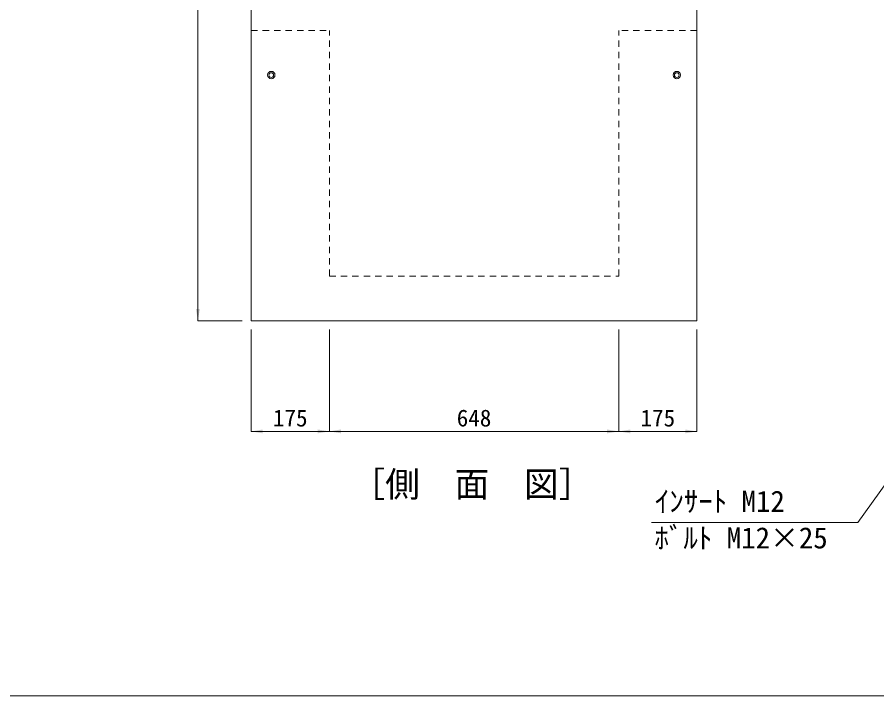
# Model space of a CAD drawing. Units: millimetres at full size. Extents: x 5964 to 125098, y -10801 to 28073.
# Drawn here: x 28939 to 30864, y -413 to 1107 of the extents above; entities that cross this region are included whole.
import ezdxf
from ezdxf.enums import TextEntityAlignment as Align

# ---------------------------------------------------------------- set-up
doc = ezdxf.new("R2010")
doc.units = ezdxf.units.MM
doc.header["$LTSCALE"] = 19
doc.linetypes.add('USER1', pattern=[1.35, 0.75, -0.6])
for name, color, linetype, lineweight in [('0_2', 7, 'Continuous', 20), ('インサート', 3, 'USER1', 9), ('寸法線', 7, 'Continuous', 9), ('本体', 2, 'Continuous', 9), ('枠', 5, 'Continuous', 5)]:
    doc.layers.add(name, color=color, linetype=linetype, lineweight=lineweight)
doc.styles.add('ＭＳ ゴシック', font='')
doc.styles.get('ＭＳ ゴシック').set_extended_font_data('MS Gothic')

# ---------------------------------------------------------------- blocks, each defined once
blk = doc.blocks.new('filled_arrow')
at = {"color": 0, "linetype": 'Continuous', "lineweight": -2}
blk.add_solid([(7.5, 1.25), (0, 0), (7.5, -1.25)], dxfattribs=at)

msp = doc.modelspace()

# ---------------------------------------------------------------- linework, layer by layer
at = {"layer": 'インサート', "linetype": 'Continuous'}
for centre, radius in [((29507.81, 977.08), 8.25), ((29507.81, 977.08), 5.25), ((30415.81, 977.08), 8.25), ((30415.81, 977.08), 5.25)]:
    msp.add_circle(centre, radius, dxfattribs=at)
at = {"layer": '寸法線'}
for p, q in [((29343.44, 2010.09), (29343.44, 427.09)), ((29442.81, 427.09), (29343.44, 427.09)), ((29462.81, 407.09), (29462.81, 179.21)), ((29637.81, 407.09), (29637.81, 179.21)), ((29637.81, 407.09), (29637.81, 179.21)), ((30285.81, 407.09), (30285.81, 179.21)), ((30285.81, 407.09), (30285.81, 179.21)), ((30460.81, 407.09), (30460.81, 179.21)), ((29462.81, 179.21), (29637.81, 179.21)), ((29637.81, 179.21), (30285.81, 179.21)), ((30285.81, 179.21), (30460.81, 179.21))]:
    msp.add_line(p, q, dxfattribs=at)
msp.add_lwpolyline([(30903.44, 89.86), (30885.93, 65.49), (30821.33, -24.45), (30359.44, -24.45)], dxfattribs=at)
at = {"layer": '本体', "lineweight": 20}
for p, q in [((29462.81, 427.09), (29462.81, 1877.09)), ((30460.81, 427.09), (30460.81, 1877.09)), ((29462.81, 427.09), (30460.81, 427.09))]:
    msp.add_line(p, q, dxfattribs=at)
at = {"layer": '本体', "linetype": 'USER1'}
for p, q in [((29462.81, 1077.09), (29637.81, 1077.09)), ((29637.81, 527.09), (29637.81, 1077.09)), ((30285.81, 527.09), (30285.81, 1077.09)), ((30460.81, 1077.09), (30285.81, 1077.09)), ((29637.81, 527.09), (30285.81, 527.09))]:
    msp.add_line(p, q, dxfattribs=at)
at = {"layer": '枠', "lineweight": 20}
msp.add_line((27159.24, -412.69), (35159.24, -412.69), dxfattribs=at)

# ---------------------------------------------------------------- block references
at = {"layer": '寸法線', "xscale": 3.47, "yscale": 3.47}
for p, rotation in [((29343.44, 427.09), 90), ((29637.81, 179.21), 180), ((30285.81, 179.21), 180), ((30460.81, 179.21), 180)]:
    msp.add_blockref('filled_arrow', p, dxfattribs=dict(at, rotation=rotation))
for p in [(29462.81, 179.21), (29637.81, 179.21), (30285.81, 179.21)]:
    msp.add_blockref('filled_arrow', p, dxfattribs=at)

# ---------------------------------------------------------------- texts
at = {"layer": '0_2', "style": 'ＭＳ ゴシック'}
for s, height, p in [('［側\u3000面\u3000図］', 56.96, (29685.09, 15.35)), ('ｲﾝｻｰﾄ M12', 47.47, (30366.7, -15.17)), ('ﾎﾞﾙﾄ M12×25', 47.47, (30365.87, -97.02))]:
    msp.add_text(s, height=height, dxfattribs=at).set_placement(p, align=Align.BOTTOM_LEFT)
at = {"layer": '寸法線', "style": 'ＭＳ ゴシック'}
for s, p in [('175', (29550.31, 209.21)), ('648', (29961.81, 209.21)), ('175', (30373.31, 209.21))]:
    msp.add_text(s, height=37.98, dxfattribs=at).set_placement(p, align=Align.MIDDLE_CENTER)

doc.saveas('drawing.dxf')
